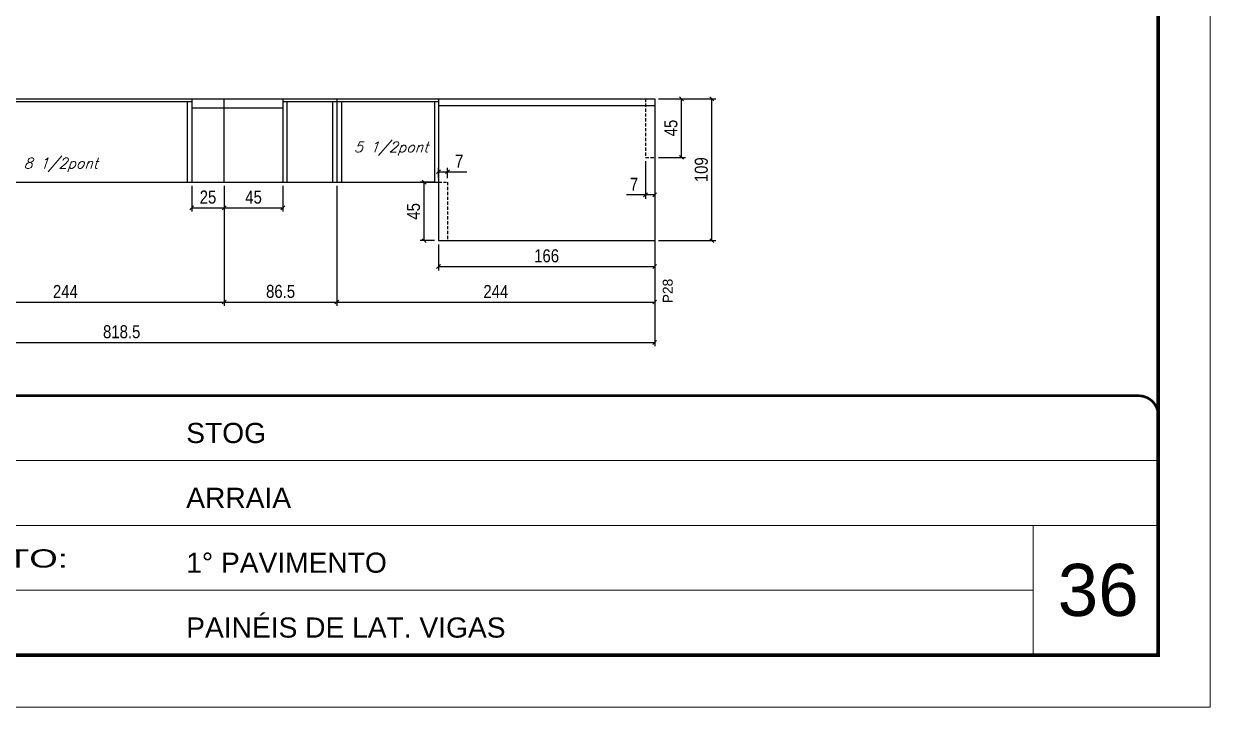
# Model space of a CAD drawing. Extents: x -3394 to 16474, y -5031 to 14397.
# Drawn here: x 9601 to 10512, y 4158 to 4683 of the extents above; entities that cross this region are included whole.
import ezdxf

# ---------------------------------------------------------------- set-up
doc = ezdxf.new("R2010")
doc.units = 0
for name, pattern in [('CONTINUO', [0]), ('DASHED', [0.75, 0.5, -0.25]), ('HIDDEN', [0.375, 0.25, -0.125])]:
    doc.linetypes.add(name, pattern=pattern)
doc.layers.get('0').update_dxf_attribs({"linetype": 'CONTINUOUS'})
doc.layers.get('Defpoints').update_dxf_attribs({"linetype": 'CONTINUOUS'})
for name, color, linetype, lineweight in [('CARIMBO', 255, 'CONTINUOUS', 9), ('Folhas', 255, 'CONTINUOUS', 9), ('SARRAFO DE PRESSAO', 251, 'DASHED', 9)]:
    doc.layers.add(name, color=color, linetype=linetype, lineweight=lineweight)
for name, color, linetype in [('COTA', 241, 'CONTINUOUS'), ('NOMENCLATURA', 7, 'CONTINUOUS'), ('Painéis', 200, 'CONTINUOUS'), ('SARR_2.2x7', 40, 'CONTINUOUS'), ('SARR_3.5x7', 81, 'CONTINUOUS'), ('texto', 7, 'CONTINUOUS')]:
    doc.layers.add(name, color=color, linetype=linetype)
doc.styles.add('ARIAL', font='arial.ttf')
doc.styles.add('COTA TECNICA', font='techl___.ttf', dxfattribs={"height": 10})
doc.styles.add('ROMANS', font='romans.shx')
doc.styles.add('Tecnologia', font='')
doc.styles.get('Tecnologia').set_extended_font_data('Forgotten Futurist')
doc.dimstyles.new('PAINEL', dxfattribs={"dimtxt": 10, "dimasz": 3, "dimexe": 3, "dimexo": 3, "dimgap": 3, "dimtad": 1, "dimdec": 1, "dimzin": 12, "dimdsep": 46, "dimtxsty": 'COTA TECNICA', "dimblk1": 'OBLIQUE', "dimblk2": 'OBLIQUE', "dimsah": 1, "dimcen": 0.9, "dimclrd": 4, "dimclre": 4, "dimclrt": 240, "dimadec": 1, "dimazin": 3, "dimtfac": 1, "dimtdec": 1, "dimtmove": 0, "dimatfit": 3, "dimfxl": 1, "dimtolj": 1, "dimtzin": 12, "dimarcsym": 0})

# ---------------------------------------------------------------- blocks, each defined once
blk = doc.blocks.new('9999999999')
at = {"color": 30, "linetype": 'CONTINUO'}
for p, q in [((98564.56, 34379.64), (99583.98, 34379.64)), ((98564.56, 34329.83), (99487.98, 34329.83)), ((99583.98, 34329.83), (99487.98, 34329.83)), ((99487.98, 34329.83), (99487.98, 34230.21)), ((98564.56, 34280.02), (99487.98, 34280.02))]:
    blk.add_line(p, q, dxfattribs=at)
at = {"color": 30, "linetype": 'CONTINUO', "const_width": 2}
blk.add_lwpolyline([(99583.98, 34230.21), (99583.98, 34414.45, 0.414214), (99568.98, 34429.45), (98228.98, 34429.45, 0.414214), (98213.98, 34414.45), (98213.98, 34245.21, 0.414214), (98228.98, 34230.21), (99583.98, 34230.21)], format="xyb", dxfattribs=at)
at = {"layer": 'Folhas'}
blk.add_lwpolyline([(98138.98, 34190.21), (99623.98, 34190.21), (99623.98, 35240.21), (98138.98, 35240.21)], close=True, dxfattribs=at)
at = {"layer": 'Folhas', "color": 30, "const_width": 3}
blk.add_lwpolyline([(98213.98, 34230.21), (99583.98, 34230.21), (99583.98, 35200.21), (98213.98, 35200.21)], close=True, dxfattribs=at)
at = {"color": 7, "linetype": 'Continuous', "ltscale": 5, "style": 'ARIAL'}
for s, height, p in [('STOG', 15.483, (98837.68, 34393.13)), ('ARRAIA', 15.483, (98837.68, 34343.32)), ('1° PAVIMENTO', 15.4829, (98837.68, 34293.51)), ('PAINÉIS DE LAT. VIGAS', 15.4829, (98837.68, 34243.7))]:
    blk.add_text(s, height=height, dxfattribs=at).set_placement(p)
at = {"layer": 'Folhas', "color": 7, "style": 'Tecnologia', "width": 1.5}
blk.add_text('PAVIMENTO:', height=14, dxfattribs=at).set_placement((98573.65, 34297.5))
blk = doc.blocks.new('_Oblique')
at = {"color": 0, "linetype": 'ByBlock', "lineweight": -2}
blk.add_line((-0.5, -0.5), (0.5, 0.5), dxfattribs=at)
blk = doc.blocks.new('*D1099')
at = {"layer": 'COTA', "color": 4, "linetype": 'ByBlock', "lineweight": -2, "transparency": 16777216}
for p, q in [((9511.12, 4558.33), (9511.12, 4466.19)), ((9755.12, 4558.33), (9755.12, 4466.19)), ((9511.12, 4469.19), (9755.12, 4469.19))]:
    blk.add_line(p, q, dxfattribs=at)
at = {"layer": 'Defpoints', "color": 0, "linetype": 'ByBlock', "transparency": 16777216}
for p in [(9511.12, 4561.33), (9755.12, 4561.33), (9755.12, 4469.19)]:
    blk.add_point(p, dxfattribs=at)
at = {"layer": 'COTA', "color": 4, "linetype": 'ByBlock', "lineweight": -2, "transparency": 16777216, "xscale": 3, "yscale": 3, "zscale": 3, "rotation": 180}
blk.add_blockref('_Oblique', (9511.12, 4469.19), dxfattribs=at)
at = {"layer": 'COTA', "color": 4, "linetype": 'ByBlock', "lineweight": -2, "transparency": 16777216, "xscale": 3, "yscale": 3, "zscale": 3}
blk.add_blockref('_Oblique', (9755.12, 4469.19), dxfattribs=at)
at = {"layer": 'COTA', "color": 240, "linetype": 'ByBlock', "transparency": 16777216, "insert": (9633.12, 4477.27), "char_height": 10, "attachment_point": 5, "style": 'COTA TECNICA'}
blk.add_mtext('\\A1;244', dxfattribs=at)
blk = doc.blocks.new('*D1100')
at = {"layer": 'COTA', "color": 4, "linetype": 'ByBlock', "lineweight": -2, "transparency": 16777216}
for p, q in [((9267.12, 4558.33), (9267.12, 4435.2)), ((10085.62, 4558.33), (10085.62, 4435.2)), ((9267.12, 4438.2), (10085.62, 4438.2))]:
    blk.add_line(p, q, dxfattribs=at)
at = {"layer": 'Defpoints', "color": 0, "linetype": 'ByBlock', "transparency": 16777216}
for p in [(9267.12, 4561.33), (10085.62, 4561.33), (10085.62, 4438.2)]:
    blk.add_point(p, dxfattribs=at)
at = {"layer": 'COTA', "color": 4, "linetype": 'ByBlock', "lineweight": -2, "transparency": 16777216, "xscale": 3, "yscale": 3, "zscale": 3, "rotation": 180}
blk.add_blockref('_Oblique', (9267.12, 4438.2), dxfattribs=at)
at = {"layer": 'COTA', "color": 4, "linetype": 'ByBlock', "lineweight": -2, "transparency": 16777216, "xscale": 3, "yscale": 3, "zscale": 3}
blk.add_blockref('_Oblique', (10085.62, 4438.2), dxfattribs=at)
at = {"layer": 'COTA', "color": 240, "linetype": 'ByBlock', "transparency": 16777216, "insert": (9676.37, 4446.33), "char_height": 10, "attachment_point": 5, "style": 'COTA TECNICA'}
blk.add_mtext('\\A1;818.5', dxfattribs=at)
blk = doc.blocks.new('*D1101')
at = {"layer": 'COTA', "color": 4, "linetype": 'ByBlock', "lineweight": -2, "transparency": 16777216}
for p, q in [((9841.62, 4558.33), (9841.62, 4466.19)), ((10085.62, 4558.33), (10085.62, 4466.19)), ((9841.62, 4469.19), (10085.62, 4469.19))]:
    blk.add_line(p, q, dxfattribs=at)
at = {"layer": 'Defpoints', "color": 0, "linetype": 'ByBlock', "transparency": 16777216}
for p in [(9841.62, 4561.33), (10085.62, 4561.33), (10085.62, 4469.19)]:
    blk.add_point(p, dxfattribs=at)
at = {"layer": 'COTA', "color": 4, "linetype": 'ByBlock', "lineweight": -2, "transparency": 16777216, "xscale": 3, "yscale": 3, "zscale": 3, "rotation": 180}
blk.add_blockref('_Oblique', (9841.62, 4469.19), dxfattribs=at)
at = {"layer": 'COTA', "color": 4, "linetype": 'ByBlock', "lineweight": -2, "transparency": 16777216, "xscale": 3, "yscale": 3, "zscale": 3}
blk.add_blockref('_Oblique', (10085.62, 4469.19), dxfattribs=at)
at = {"layer": 'COTA', "color": 240, "linetype": 'ByBlock', "transparency": 16777216, "insert": (9963.62, 4477.27), "char_height": 10, "attachment_point": 5, "style": 'COTA TECNICA'}
blk.add_mtext('\\A1;244', dxfattribs=at)
blk = doc.blocks.new('*D1102')
at = {"layer": 'COTA', "color": 4, "linetype": 'ByBlock', "lineweight": -2, "transparency": 16777216}
for p, q in [((9755.12, 4558.33), (9755.12, 4466.19)), ((9841.62, 4558.33), (9841.62, 4466.19)), ((9755.12, 4469.19), (9841.62, 4469.19))]:
    blk.add_line(p, q, dxfattribs=at)
at = {"layer": 'Defpoints', "color": 0, "linetype": 'ByBlock', "transparency": 16777216}
for p in [(9755.12, 4561.33), (9841.62, 4561.33), (9841.62, 4469.19)]:
    blk.add_point(p, dxfattribs=at)
at = {"layer": 'COTA', "color": 4, "linetype": 'ByBlock', "lineweight": -2, "transparency": 16777216, "xscale": 3, "yscale": 3, "zscale": 3, "rotation": 180}
blk.add_blockref('_Oblique', (9755.12, 4469.19), dxfattribs=at)
at = {"layer": 'COTA', "color": 4, "linetype": 'ByBlock', "lineweight": -2, "transparency": 16777216, "xscale": 3, "yscale": 3, "zscale": 3}
blk.add_blockref('_Oblique', (9841.62, 4469.19), dxfattribs=at)
at = {"layer": 'COTA', "color": 240, "linetype": 'ByBlock', "transparency": 16777216, "insert": (9798.37, 4477.32), "char_height": 10, "attachment_point": 5, "style": 'COTA TECNICA'}
blk.add_mtext('\\A1;86.5', dxfattribs=at)
blk = doc.blocks.new('*D1128')
at = {"layer": 'COTA', "color": 4, "lineweight": -2, "transparency": 16777216}
for p, q in [((9730.12, 4558.33), (9730.12, 4538.63)), ((9755.12, 4558.33), (9755.12, 4538.63)), ((9730.12, 4541.63), (9755.12, 4541.63))]:
    blk.add_line(p, q, dxfattribs=at)
at = {"layer": 'Defpoints', "color": 0, "transparency": 16777216}
for p in [(9730.12, 4561.33), (9755.12, 4561.33), (9755.12, 4541.63)]:
    blk.add_point(p, dxfattribs=at)
at = {"layer": 'COTA', "color": 4, "lineweight": -2, "transparency": 16777216, "xscale": 3, "yscale": 3, "zscale": 3, "rotation": 180}
blk.add_blockref('_Oblique', (9730.12, 4541.63), dxfattribs=at)
at = {"layer": 'COTA', "color": 4, "lineweight": -2, "transparency": 16777216, "xscale": 3, "yscale": 3, "zscale": 3}
blk.add_blockref('_Oblique', (9755.12, 4541.63), dxfattribs=at)
at = {"layer": 'COTA', "color": 240, "transparency": 16777216, "insert": (9742.62, 4549.74), "char_height": 10, "attachment_point": 5, "style": 'COTA TECNICA'}
blk.add_mtext('\\A1;25', dxfattribs=at)
blk = doc.blocks.new('*D1129')
at = {"layer": 'COTA', "color": 4, "lineweight": -2, "transparency": 16777216}
for p, q in [((9755.12, 4558.33), (9755.12, 4538.63)), ((9800.12, 4558.33), (9800.12, 4538.63)), ((9755.12, 4541.63), (9800.12, 4541.63))]:
    blk.add_line(p, q, dxfattribs=at)
at = {"layer": 'Defpoints', "color": 0, "transparency": 16777216}
for p in [(9755.12, 4561.33), (9800.12, 4561.33), (9800.12, 4541.63)]:
    blk.add_point(p, dxfattribs=at)
at = {"layer": 'COTA', "color": 4, "lineweight": -2, "transparency": 16777216, "xscale": 3, "yscale": 3, "zscale": 3, "rotation": 180}
blk.add_blockref('_Oblique', (9755.12, 4541.63), dxfattribs=at)
at = {"layer": 'COTA', "color": 4, "lineweight": -2, "transparency": 16777216, "xscale": 3, "yscale": 3, "zscale": 3}
blk.add_blockref('_Oblique', (9800.12, 4541.63), dxfattribs=at)
at = {"layer": 'COTA', "color": 240, "transparency": 16777216, "insert": (9777.62, 4549.74), "char_height": 10, "attachment_point": 5, "style": 'COTA TECNICA'}
blk.add_mtext('\\A1;45', dxfattribs=at)
blk = doc.blocks.new('*D1130')
at = {"layer": 'COTA', "color": 4, "lineweight": -2, "transparency": 16777216}
for p, q in [((10088.62, 4625.33), (10132.56, 4625.33)), ((10129.56, 4516.33), (10129.56, 4625.33)), ((10088.62, 4516.33), (10132.56, 4516.33))]:
    blk.add_line(p, q, dxfattribs=at)
at = {"layer": 'Defpoints', "color": 0, "transparency": 16777216}
for p in [(10085.62, 4625.33), (10129.56, 4625.33), (10085.62, 4516.33)]:
    blk.add_point(p, dxfattribs=at)
at = {"layer": 'COTA', "color": 4, "lineweight": -2, "transparency": 16777216, "xscale": 3, "yscale": 3, "zscale": 3}
for p, rotation in [((10129.56, 4625.33), 90), ((10129.56, 4516.33), 270)]:
    blk.add_blockref('_Oblique', p, dxfattribs=dict(at, rotation=rotation))
at = {"layer": 'COTA', "color": 240, "transparency": 16777216, "insert": (10121.42, 4570.83), "char_height": 10, "attachment_point": 5, "rotation": 90, "style": 'COTA TECNICA'}
blk.add_mtext('\\A1;109', dxfattribs=at)
blk = doc.blocks.new('*D1131')
at = {"layer": 'COTA', "color": 4, "lineweight": -2, "transparency": 16777216}
for p, q in [((10078.62, 4577.33), (10078.62, 4548.55)), ((10085.62, 4558.33), (10085.62, 4548.55)), ((10078.62, 4551.55), (10063.89, 4551.55)), ((10085.62, 4551.55), (10078.62, 4551.55))]:
    blk.add_line(p, q, dxfattribs=at)
at = {"layer": 'Defpoints', "color": 0, "transparency": 16777216}
for p in [(10078.62, 4580.33), (10085.62, 4561.33), (10078.62, 4551.55)]:
    blk.add_point(p, dxfattribs=at)
at = {"layer": 'COTA', "color": 4, "lineweight": -2, "transparency": 16777216, "xscale": 3, "yscale": 3, "zscale": 3, "rotation": 180}
blk.add_blockref('_Oblique', (10078.62, 4551.55), dxfattribs=at)
at = {"layer": 'COTA', "color": 4, "lineweight": -2, "transparency": 16777216, "xscale": 3, "yscale": 3, "zscale": 3}
blk.add_blockref('_Oblique', (10085.62, 4551.55), dxfattribs=at)
at = {"layer": 'COTA', "color": 240, "transparency": 16777216, "insert": (10069.76, 4559.63), "char_height": 10, "attachment_point": 5, "style": 'COTA TECNICA'}
blk.add_mtext('\\A1;7', dxfattribs=at)
blk = doc.blocks.new('*D1132')
at = {"layer": 'COTA', "color": 4, "lineweight": -2, "transparency": 16777216}
for p, q in [((10088.62, 4625.33), (10109.2, 4625.33)), ((10106.2, 4580.33), (10106.2, 4625.33)), ((10088.62, 4580.33), (10109.2, 4580.33))]:
    blk.add_line(p, q, dxfattribs=at)
at = {"layer": 'Defpoints', "color": 0, "transparency": 16777216}
for p in [(10085.62, 4625.33), (10106.2, 4625.33), (10085.62, 4580.33)]:
    blk.add_point(p, dxfattribs=at)
at = {"layer": 'COTA', "color": 4, "lineweight": -2, "transparency": 16777216, "xscale": 3, "yscale": 3, "zscale": 3}
for p, rotation in [((10106.2, 4625.33), 90), ((10106.2, 4580.33), 270)]:
    blk.add_blockref('_Oblique', p, dxfattribs=dict(at, rotation=rotation))
at = {"layer": 'COTA', "color": 240, "transparency": 16777216, "insert": (10098.09, 4602.83), "char_height": 10, "attachment_point": 5, "rotation": 90, "style": 'COTA TECNICA'}
blk.add_mtext('\\A1;45', dxfattribs=at)
blk = doc.blocks.new('*D1133')
at = {"layer": 'COTA', "color": 4, "lineweight": -2, "transparency": 16777216}
for p, q in [((9916.62, 4561.33), (9905.56, 4561.33)), ((9908.56, 4516.33), (9908.56, 4561.33)), ((9916.62, 4516.33), (9905.56, 4516.33))]:
    blk.add_line(p, q, dxfattribs=at)
at = {"layer": 'Defpoints', "color": 0, "transparency": 16777216}
for p in [(9908.56, 4561.33), (9919.62, 4561.33), (9919.62, 4516.33)]:
    blk.add_point(p, dxfattribs=at)
at = {"layer": 'COTA', "color": 4, "lineweight": -2, "transparency": 16777216, "xscale": 3, "yscale": 3, "zscale": 3}
for p, rotation in [((9908.56, 4561.33), 90), ((9908.56, 4516.33), 270)]:
    blk.add_blockref('_Oblique', p, dxfattribs=dict(at, rotation=rotation))
at = {"layer": 'COTA', "color": 240, "transparency": 16777216, "insert": (9900.45, 4538.83), "char_height": 10, "attachment_point": 5, "rotation": 90, "style": 'COTA TECNICA'}
blk.add_mtext('\\A1;45', dxfattribs=at)
blk = doc.blocks.new('*D1134')
at = {"layer": 'COTA', "color": 4, "lineweight": -2, "transparency": 16777216}
for p, q in [((9919.62, 4564.33), (9919.62, 4572.29)), ((9919.62, 4569.29), (9926.62, 4569.29)), ((9926.62, 4564.33), (9926.62, 4572.29)), ((9926.62, 4569.29), (9941.35, 4569.29))]:
    blk.add_line(p, q, dxfattribs=at)
at = {"layer": 'Defpoints', "color": 0, "transparency": 16777216}
for p in [(9926.62, 4569.29), (9919.62, 4561.33), (9926.62, 4561.33)]:
    blk.add_point(p, dxfattribs=at)
at = {"layer": 'COTA', "color": 4, "lineweight": -2, "transparency": 16777216, "xscale": 3, "yscale": 3, "zscale": 3, "rotation": 180}
blk.add_blockref('_Oblique', (9919.62, 4569.29), dxfattribs=at)
at = {"layer": 'COTA', "color": 4, "lineweight": -2, "transparency": 16777216, "xscale": 3, "yscale": 3, "zscale": 3}
blk.add_blockref('_Oblique', (9926.62, 4569.29), dxfattribs=at)
at = {"layer": 'COTA', "color": 240, "transparency": 16777216, "insert": (9935.49, 4577.36), "char_height": 10, "attachment_point": 5, "style": 'COTA TECNICA'}
blk.add_mtext('\\A1;7', dxfattribs=at)
blk = doc.blocks.new('*D1135')
at = {"layer": 'COTA', "color": 4, "lineweight": -2, "transparency": 16777216}
for p, q in [((9919.62, 4513.33), (9919.62, 4493.51)), ((10085.62, 4513.33), (10085.62, 4493.51)), ((9919.62, 4496.51), (10085.62, 4496.51))]:
    blk.add_line(p, q, dxfattribs=at)
at = {"layer": 'Defpoints', "color": 0, "transparency": 16777216}
for p in [(9919.62, 4516.33), (10085.62, 4516.33), (10085.62, 4496.51)]:
    blk.add_point(p, dxfattribs=at)
at = {"layer": 'COTA', "color": 4, "lineweight": -2, "transparency": 16777216, "xscale": 3, "yscale": 3, "zscale": 3, "rotation": 180}
blk.add_blockref('_Oblique', (9919.62, 4496.51), dxfattribs=at)
at = {"layer": 'COTA', "color": 4, "lineweight": -2, "transparency": 16777216, "xscale": 3, "yscale": 3, "zscale": 3}
blk.add_blockref('_Oblique', (10085.62, 4496.51), dxfattribs=at)
at = {"layer": 'COTA', "color": 240, "transparency": 16777216, "insert": (10002.62, 4504.62), "char_height": 10, "attachment_point": 5, "style": 'COTA TECNICA'}
blk.add_mtext('\\A1;166', dxfattribs=at)

msp = doc.modelspace()

# ---------------------------------------------------------------- linework, layer by layer
at = {"layer": 'Painéis', "linetype": 'ByBlock'}
for p, q in [((9267.12, 4625.33), (10085.62, 4625.33)), ((9755.12, 4561.33), (9755.12, 4625.33)), ((9267.12, 4561.33), (9919.62, 4561.33)), ((9919.62, 4516.33), (10085.62, 4516.33))]:
    msp.add_line(p, q, dxfattribs=at)
at = {"layer": 'Painéis'}
for p, q in [((9841.62, 4625.33), (9841.62, 4561.33)), ((10085.62, 4625.33), (10085.62, 4516.33)), ((9919.62, 4561.33), (9919.62, 4516.33))]:
    msp.add_line(p, q, dxfattribs=at)
at = {"layer": 'SARR_2.2x7', "linetype": 'Continuous'}
for p, q in [((9511.12, 4623.13), (9730.12, 4623.13)), ((9800.12, 4623.13), (9841.62, 4623.13)), ((9841.62, 4623.13), (9919.62, 4623.13)), ((9919.62, 4620.09), (10085.62, 4620.09)), ((9730.12, 4618.33), (9800.12, 4618.33))]:
    msp.add_line(p, q, dxfattribs=at)
at = {"layer": 'SARR_2.2x7', "linetype": 'HIDDEN', "ltscale": 10}
for p, q in [((10078.62, 4625.33), (10078.62, 4580.33)), ((10078.62, 4580.33), (10085.62, 4580.33)), ((9919.62, 4561.33), (9926.62, 4561.33)), ((9926.62, 4561.33), (9926.62, 4516.33))]:
    msp.add_line(p, q, dxfattribs=at)
at = {"layer": 'SARR_3.5x7'}
for p, q in [((9726.62, 4623.13), (9726.62, 4561.33)), ((9730.12, 4625.33), (9730.12, 4561.33)), ((9800.12, 4625.33), (9800.12, 4561.33)), ((9803.12, 4623.13), (9803.12, 4561.33)), ((9838.12, 4623.13), (9838.12, 4561.33)), ((9841.62, 4623.13), (9841.62, 4561.33)), ((9845.12, 4623.13), (9845.12, 4561.33)), ((9916.62, 4623.13), (9916.62, 4561.33)), ((9919.62, 4625.33), (9919.62, 4561.33)), ((9751.62, 4561.33), (9755.12, 4561.33)), ((9755.12, 4561.33), (9758.62, 4561.33))]:
    msp.add_line(p, q, dxfattribs=at)

# ---------------------------------------------------------------- block references
at = {"layer": 'SARRAFO DE PRESSAO', "color": 6, "linetype": 'ByBlock'}
msp.add_blockref('9999999999', (-89111.77, -30032.25), dxfattribs=at)

# ---------------------------------------------------------------- texts
at = {"layer": 'CARIMBO', "style": 'ARIAL'}
msp.add_text('36', height=40, dxfattribs=at).set_placement((10395.07, 4228.09))
at = {"layer": 'NOMENCLATURA', "linetype": 'Continuous', "style": 'ARIAL'}
msp.add_text('P28', height=7.567, rotation=90, dxfattribs=at).set_placement((10099.41, 4468.27))
at = {"layer": 'texto', "color": 2, "char_height": 8, "attachment_point": 5, "style": 'ROMANS'}
for s, insert in [('{\\Q19;\\C256;5 1/2pont}', (9883.26, 4586.95)), ('{\\Q19;\\C256;8 1/2pont}', (9629.62, 4574.55))]:
    msp.add_mtext(s, dxfattribs=dict(at, insert=insert))

# ---------------------------------------------------------------- dimensions: what is measured, and where the dimension line sits
at = {"layer": 'COTA'}
for base, p1, p2, picture, middle in [((10129.56, 4625.33), (10085.62, 4516.33), (10085.62, 4625.33), '*D1130', (10121.42, 4570.83)), ((10106.2, 4625.33), (10085.62, 4580.33), (10085.62, 4625.33), '*D1132', (10098.09, 4602.83)), ((9908.56, 4561.33), (9919.62, 4516.33), (9919.62, 4561.33), '*D1133', (9900.45, 4538.83))]:
    dim = msp.add_linear_dim(base=base, p1=p1, p2=p2, angle=90, dimstyle='PAINEL', dxfattribs=at)
    dim.commit()
    dim.dimension.update_dxf_attribs({"geometry": picture, "text_midpoint": middle})
for base, p1, p2, picture, middle in [((9926.62, 4569.29), (9919.62, 4561.33), (9926.62, 4561.33), '*D1134', (9935.49, 4577.36)), ((10078.62, 4551.55), (10085.62, 4561.33), (10078.62, 4580.33), '*D1131', (10069.76, 4559.63)), ((9755.12, 4541.63), (9730.12, 4561.33), (9755.12, 4561.33), '*D1128', (9742.62, 4549.74)), ((10085.62, 4496.51), (9919.62, 4516.33), (10085.62, 4516.33), '*D1135', (10002.62, 4504.62))]:
    dim = msp.add_linear_dim(base=base, p1=p1, p2=p2, dimstyle='PAINEL', dxfattribs=at)
    dim.commit()
    dim.dimension.update_dxf_attribs({"geometry": picture, "text_midpoint": middle})
at = {"layer": 'COTA', "linetype": 'ByBlock'}
for base, p1, p2, picture, middle in [((10085.62, 4438.2), (9267.12, 4561.33), (10085.62, 4561.33), '*D1100', (9676.37, 4446.33)), ((9841.62, 4469.19), (9755.12, 4561.33), (9841.62, 4561.33), '*D1102', (9798.37, 4477.32)), ((10085.62, 4469.19), (9841.62, 4561.33), (10085.62, 4561.33), '*D1101', (9963.62, 4477.27))]:
    dim = msp.add_linear_dim(base=base, p1=p1, p2=p2, dimstyle='PAINEL', dxfattribs=at)
    dim.commit()
    dim.dimension.update_dxf_attribs({"geometry": picture, "text_midpoint": middle})
dim = msp.add_linear_dim(base=(9755.12, 4469.19), p1=(9511.12, 4561.33), p2=(9755.12, 4561.33), dimstyle='PAINEL', override={"dimtmove": 1}, dxfattribs=at)
dim.commit()
dim.dimension.update_dxf_attribs({"geometry": '*D1099', "text_midpoint": (9633.12, 4477.27)})
at = {"layer": 'COTA'}
dim = msp.add_linear_dim(base=(9800.12, 4541.63), p1=(9755.12, 4561.33), p2=(9800.12, 4561.33), dimstyle='PAINEL', override={"dimtmove": 1}, dxfattribs=at)
dim.commit()
dim.dimension.update_dxf_attribs({"geometry": '*D1129', "text_midpoint": (9777.62, 4549.74)})

doc.saveas('drawing.dxf')
